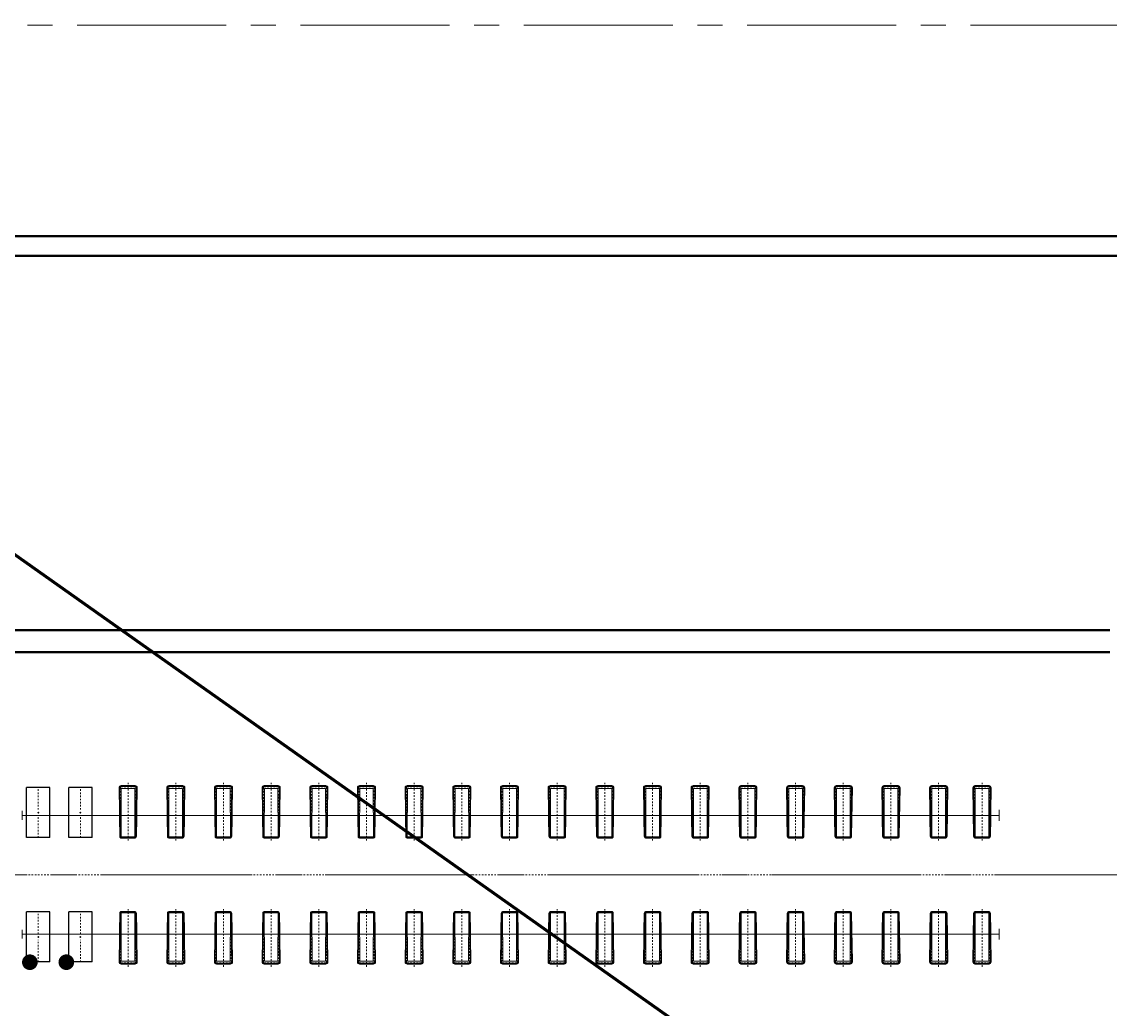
# Paper-space layout 'л2-л8' of a CAD drawing. Header units: millimetres. Extents: x 10032 to 18918, y -3051 to 627.
# Drawn here: x 17278.9 to 17348.5, y -1679.7 to -1616.5 of the extents above; entities that cross this region are included whole.
import ezdxf

# ---------------------------------------------------------------- set-up
doc = ezdxf.new("R2010")
doc.units = ezdxf.units.MM
doc.header["$LTSCALE"] = 0.5
for name, pattern in [('CENTER', [2, 1.25, -0.25, 0.25, -0.25]), ('CENTER2', [28.575, 19.05, -3.175, 3.175, -3.175]), ('HIDDEN', [0.375, 0.25, -0.125])]:
    doc.linetypes.add(name, pattern=pattern)
doc.layers.add('NADPISI', color=110, linetype='Continuous')
doc.layers.add('А_Конструкции', color=4, linetype='Continuous', lineweight=50)
doc.layers.add('АР_Оси', color=242, linetype='CENTER2', lineweight=18)
doc.layers.add('ГТ_Стрелочный_Перевод', color=6, linetype='Continuous', lineweight=15, transparency=0.5)

# ---------------------------------------------------------------- blocks, each defined once
blk = doc.blocks.new('A$C4FF04E42')
at = {"color": 1, "linetype": 'Continuous', "lineweight": 30}
for p, q in [((-51, 0), (248, 0)), ((-51, 0), (-51, -640)), ((248, 0), (248, -640)), ((-51, -640), (248, -640))]:
    blk.add_line(p, q, dxfattribs=at)
at = {"color": 5, "linetype": 'CENTER', "ltscale": 0.1}
for p, q in [((98, 0), (98, -282)), ((105, -325), (92, -315)), ((105, -315), (92, -325)), ((98, -358), (98, -640))]:
    blk.add_line(p, q, dxfattribs=at)
blk = doc.blocks.new('10093')
at = {"lineweight": 9}
for p, q in [((15231, 760), (15231, 817)), ((15231, 703), (15231, 760)), ((15231, 760), (27731, 760)), ((27731, 690), (27731, 830)), ((27733, 690), (27733, 830)), ((27731, -830), (27731, -690)), ((27733, -830), (27733, -690)), ((15231, -760), (15231, -703)), ((15231, -817), (15231, -760)), ((15231, -760), (27731, -760))]:
    blk.add_line(p, q, dxfattribs=at)
at = {"color": 5, "linetype": 'CENTER', "lineweight": 9, "ltscale": 0.25}
blk.add_line((-34887, 0), (27795, 0), dxfattribs=at)
at = {"lineweight": 9, "ltscale": 100}
for points in [[(16480, 493), (16471, 1116, -0.418481), (16497, 1143), (16677, 1143, -0.418481), (16703, 1116), (16694, 493)], [(16491, 494), (16482, 1117, -0.418481), (16497, 1132), (16677, 1132, -0.418481), (16692, 1117), (16683, 494)], [(17090, 493), (17081, 1116, -0.418481), (17107, 1143), (17287, 1143, -0.418481), (17313, 1116), (17304, 493)], [(17101, 494), (17092, 1117, -0.418481), (17107, 1132), (17287, 1132, -0.418481), (17302, 1117), (17293, 494)], [(17700, 493), (17691, 1116, -0.418481), (17717, 1143), (17897, 1143, -0.418481), (17923, 1116), (17914, 493)], [(17711, 494), (17702, 1117, -0.418481), (17717, 1132), (17897, 1132, -0.418481), (17912, 1117), (17903, 494)], [(18310, 493), (18301, 1116, -0.418481), (18327, 1143), (18507, 1143, -0.418481), (18533, 1116), (18524, 493)], [(18321, 494), (18312, 1117, -0.418481), (18327, 1132), (18507, 1132, -0.418481), (18522, 1117), (18513, 494)], [(18920, 493), (18911, 1116, -0.418481), (18937, 1143), (19117, 1143, -0.418481), (19143, 1116), (19134, 493)], [(18931, 494), (18922, 1117, -0.418481), (18937, 1132), (19117, 1132, -0.418481), (19132, 1117), (19123, 494)], [(19530, 493), (19521, 1116, -0.418481), (19547, 1143), (19727, 1143, -0.418481), (19753, 1116), (19744, 493)], [(19541, 494), (19532, 1117, -0.418481), (19547, 1132), (19727, 1132, -0.418481), (19742, 1117), (19733, 494)], [(20140, 493), (20131, 1116, -0.418481), (20157, 1143), (20337, 1143, -0.418481), (20363, 1116), (20354, 493)], [(20151, 494), (20142, 1117, -0.418481), (20157, 1132), (20337, 1132, -0.418481), (20352, 1117), (20343, 494)], [(20750, 493), (20741, 1116, -0.418481), (20767, 1143), (20947, 1143, -0.418481), (20973, 1116), (20964, 493)], [(20761, 494), (20752, 1117, -0.418481), (20767, 1132), (20947, 1132, -0.418481), (20962, 1117), (20953, 494)], [(21360, 493), (21351, 1116, -0.418481), (21377, 1143), (21557, 1143, -0.418481), (21583, 1116), (21574, 493)], [(21371, 494), (21362, 1117, -0.418481), (21377, 1132), (21557, 1132, -0.418481), (21572, 1117), (21563, 494)], [(21970, 493), (21961, 1116, -0.418481), (21987, 1143), (22167, 1143, -0.418481), (22193, 1116), (22184, 493)], [(21981, 494), (21972, 1117, -0.418481), (21987, 1132), (22167, 1132, -0.418481), (22182, 1117), (22173, 494)], [(22580, 493), (22571, 1116, -0.418481), (22597, 1143), (22777, 1143, -0.418481), (22803, 1116), (22794, 493)], [(22591, 494), (22582, 1117, -0.418481), (22597, 1132), (22777, 1132, -0.418481), (22792, 1117), (22783, 494)], [(23190, 493), (23181, 1116, -0.418481), (23207, 1143), (23387, 1143, -0.418481), (23413, 1116), (23404, 493)], [(23201, 494), (23192, 1117, -0.418481), (23207, 1132), (23387, 1132, -0.418481), (23402, 1117), (23393, 494)], [(23800, 493), (23791, 1116, -0.418481), (23817, 1143), (23997, 1143, -0.418481), (24023, 1116), (24014, 493)], [(23811, 494), (23802, 1117, -0.418481), (23817, 1132), (23997, 1132, -0.418481), (24012, 1117), (24003, 494)], [(24410, 493), (24401, 1116, -0.418481), (24427, 1143), (24607, 1143, -0.418481), (24633, 1116), (24624, 493)], [(24421, 494), (24412, 1117, -0.418481), (24427, 1132), (24607, 1132, -0.418481), (24622, 1117), (24613, 494)], [(25020, 493), (25011, 1116, -0.418481), (25037, 1143), (25217, 1143, -0.418481), (25243, 1116), (25234, 493)], [(25031, 494), (25022, 1117, -0.418481), (25037, 1132), (25217, 1132, -0.418481), (25232, 1117), (25223, 494)], [(25630, 493), (25621, 1116, -0.418481), (25647, 1143), (25827, 1143, -0.418481), (25853, 1116), (25844, 493)], [(25641, 494), (25632, 1117, -0.418481), (25647, 1132), (25827, 1132, -0.418481), (25842, 1117), (25833, 494)], [(26240, 493), (26231, 1116, -0.418481), (26257, 1143), (26437, 1143, -0.418481), (26463, 1116), (26454, 493)], [(26251, 494), (26242, 1117, -0.418481), (26257, 1132), (26437, 1132, -0.418481), (26452, 1117), (26443, 494)], [(26850, 493), (26841, 1116, -0.418481), (26867, 1143), (27047, 1143, -0.418481), (27073, 1116), (27064, 493)], [(26861, 494), (26852, 1117, -0.418481), (26867, 1132), (27047, 1132, -0.418481), (27062, 1117), (27053, 494)], [(27405, 493), (27396, 1116, -0.418481), (27422, 1143), (27602, 1143, -0.418481), (27628, 1116), (27619, 493)], [(27416, 494), (27407, 1117, -0.418481), (27422, 1132), (27602, 1132, -0.418481), (27617, 1117), (27608, 494)], [(16675, 491), (16674, 1100, 0.413505), (16669, 1105), (16505, 1105, 0.413505), (16500, 1100), (16499, 491)], [(17285, 491), (17284, 1100, 0.413505), (17279, 1105), (17115, 1105, 0.413505), (17110, 1100), (17109, 491)], [(17895, 491), (17894, 1100, 0.413505), (17889, 1105), (17725, 1105, 0.413505), (17720, 1100), (17719, 491)], [(18505, 491), (18504, 1100, 0.413505), (18499, 1105), (18335, 1105, 0.413505), (18330, 1100), (18329, 491)], [(19115, 491), (19114, 1100, 0.413505), (19109, 1105), (18945, 1105, 0.413505), (18940, 1100), (18939, 491)], [(19725, 491), (19724, 1100, 0.413505), (19719, 1105), (19555, 1105, 0.413505), (19550, 1100), (19549, 491)], [(20335, 491), (20334, 1100, 0.413505), (20329, 1105), (20165, 1105, 0.413505), (20160, 1100), (20159, 491)], [(20945, 491), (20944, 1100, 0.413505), (20939, 1105), (20775, 1105, 0.413505), (20770, 1100), (20769, 491)], [(21555, 491), (21554, 1100, 0.413505), (21549, 1105), (21385, 1105, 0.413505), (21380, 1100), (21379, 491)], [(22165, 491), (22164, 1100, 0.413505), (22159, 1105), (21995, 1105, 0.413505), (21990, 1100), (21989, 491)], [(22775, 491), (22774, 1100, 0.413505), (22769, 1105), (22605, 1105, 0.413505), (22600, 1100), (22599, 491)], [(23385, 491), (23384, 1100, 0.413505), (23379, 1105), (23215, 1105, 0.413505), (23210, 1100), (23209, 491)], [(23995, 491), (23994, 1100, 0.413505), (23989, 1105), (23825, 1105, 0.413505), (23820, 1100), (23819, 491)], [(24605, 491), (24604, 1100, 0.413505), (24599, 1105), (24435, 1105, 0.413505), (24430, 1100), (24429, 491)], [(25215, 491), (25214, 1100, 0.413505), (25209, 1105), (25045, 1105, 0.413505), (25040, 1100), (25039, 491)], [(25825, 491), (25824, 1100, 0.413505), (25819, 1105), (25655, 1105, 0.413505), (25650, 1100), (25649, 491)], [(26435, 491), (26434, 1100, 0.413505), (26429, 1105), (26265, 1105, 0.413505), (26260, 1100), (26259, 491)], [(27045, 491), (27044, 1100, 0.413505), (27039, 1105), (26875, 1105, 0.413505), (26870, 1100), (26869, 491)], [(27600, 491), (27599, 1100, 0.413505), (27594, 1105), (27430, 1105, 0.413505), (27425, 1100), (27424, 491)], [(16698, 722), (16694, 493, -0.409959), (16668, 468), (16506, 468, -0.409959), (16480, 493), (16476, 722)], [(16506, 479, -0.409959), (16491, 494), (16487, 722)], [(16499, 722), (16499, 490, 0.414922), (16504, 485), (16670, 485, 0.414922), (16675, 490), (16675, 722)], [(16687, 722), (16683, 494, -0.409959), (16668, 479), (16506, 479)], [(17308, 722), (17304, 493, -0.409959), (17278, 468), (17116, 468, -0.409959), (17090, 493), (17086, 722)], [(17116, 479, -0.409959), (17101, 494), (17097, 722)], [(17109, 722), (17109, 490, 0.414922), (17114, 485), (17280, 485, 0.414922), (17285, 490), (17285, 722)], [(17297, 722), (17293, 494, -0.409959), (17278, 479), (17116, 479)], [(17918, 722), (17914, 493, -0.409959), (17888, 468), (17726, 468, -0.409959), (17700, 493), (17696, 722)], [(17726, 479, -0.409959), (17711, 494), (17707, 722)], [(17719, 722), (17719, 490, 0.414922), (17724, 485), (17890, 485, 0.414922), (17895, 490), (17895, 722)], [(17907, 722), (17903, 494, -0.409959), (17888, 479), (17726, 479)], [(18528, 722), (18524, 493, -0.409959), (18498, 468), (18336, 468, -0.409959), (18310, 493), (18306, 722)], [(18336, 479, -0.409959), (18321, 494), (18317, 722)], [(18329, 722), (18329, 490, 0.414922), (18334, 485), (18500, 485, 0.414922), (18505, 490), (18505, 722)], [(18517, 722), (18513, 494, -0.409959), (18498, 479), (18336, 479)], [(19138, 722), (19134, 493, -0.409959), (19108, 468), (18946, 468, -0.409959), (18920, 493), (18916, 722)], [(18946, 479, -0.409959), (18931, 494), (18927, 722)], [(18939, 722), (18939, 490, 0.414922), (18944, 485), (19110, 485, 0.414922), (19115, 490), (19115, 722)], [(19127, 722), (19123, 494, -0.409959), (19108, 479), (18946, 479)], [(19748, 722), (19744, 493, -0.409959), (19718, 468), (19556, 468, -0.409959), (19530, 493), (19526, 722)], [(19556, 479, -0.409959), (19541, 494), (19537, 722)], [(19549, 722), (19549, 490, 0.414922), (19554, 485), (19720, 485, 0.414922), (19725, 490), (19725, 722)], [(19737, 722), (19733, 494, -0.409959), (19718, 479), (19556, 479)], [(20358, 722), (20354, 493, -0.409959), (20328, 468), (20166, 468, -0.409959), (20140, 493), (20136, 722)], [(20166, 479, -0.409959), (20151, 494), (20147, 722)], [(20159, 722), (20159, 490, 0.414922), (20164, 485), (20330, 485, 0.414922), (20335, 490), (20335, 722)], [(20347, 722), (20343, 494, -0.409959), (20328, 479), (20166, 479)], [(20968, 722), (20964, 493, -0.409959), (20938, 468), (20776, 468, -0.409959), (20750, 493), (20746, 722)], [(20776, 479, -0.409959), (20761, 494), (20757, 722)], [(20769, 722), (20769, 490, 0.414922), (20774, 485), (20940, 485, 0.414922), (20945, 490), (20945, 722)], [(20957, 722), (20953, 494, -0.409959), (20938, 479), (20776, 479)], [(21578, 722), (21574, 493, -0.409959), (21548, 468), (21386, 468, -0.409959), (21360, 493), (21356, 722)], [(21386, 479, -0.409959), (21371, 494), (21367, 722)], [(21379, 722), (21379, 490, 0.414922), (21384, 485), (21550, 485, 0.414922), (21555, 490), (21555, 722)], [(21567, 722), (21563, 494, -0.409959), (21548, 479), (21386, 479)], [(22188, 722), (22184, 493, -0.409959), (22158, 468), (21996, 468, -0.409959), (21970, 493), (21966, 722)], [(21996, 479, -0.409959), (21981, 494), (21977, 722)], [(21989, 722), (21989, 490, 0.414922), (21994, 485), (22160, 485, 0.414922), (22165, 490), (22165, 722)], [(22177, 722), (22173, 494, -0.409959), (22158, 479), (21996, 479)], [(22798, 722), (22794, 493, -0.409959), (22768, 468), (22606, 468, -0.409959), (22580, 493), (22576, 722)], [(22606, 479, -0.409959), (22591, 494), (22587, 722)], [(22599, 722), (22599, 490, 0.414922), (22604, 485), (22770, 485, 0.414922), (22775, 490), (22775, 722)], [(22787, 722), (22783, 494, -0.409959), (22768, 479), (22606, 479)], [(23408, 722), (23404, 493, -0.409959), (23378, 468), (23216, 468, -0.409959), (23190, 493), (23186, 722)], [(23216, 479, -0.409959), (23201, 494), (23197, 722)], [(23209, 722), (23209, 490, 0.414922), (23214, 485), (23380, 485, 0.414922), (23385, 490), (23385, 722)], [(23397, 722), (23393, 494, -0.409959), (23378, 479), (23216, 479)], [(24018, 722), (24014, 493, -0.409959), (23988, 468), (23826, 468, -0.409959), (23800, 493), (23796, 722)], [(23826, 479, -0.409959), (23811, 494), (23807, 722)], [(23819, 722), (23819, 490, 0.414922), (23824, 485), (23990, 485, 0.414922), (23995, 490), (23995, 722)], [(24007, 722), (24003, 494, -0.409959), (23988, 479), (23826, 479)], [(24628, 722), (24624, 493, -0.409959), (24598, 468), (24436, 468, -0.409959), (24410, 493), (24406, 722)], [(24436, 479, -0.409959), (24421, 494), (24417, 722)], [(24429, 722), (24429, 490, 0.414922), (24434, 485), (24600, 485, 0.414922), (24605, 490), (24605, 722)], [(24617, 722), (24613, 494, -0.409959), (24598, 479), (24436, 479)], [(25238, 722), (25234, 493, -0.409959), (25208, 468), (25046, 468, -0.409959), (25020, 493), (25016, 722)], [(25046, 479, -0.409959), (25031, 494), (25027, 722)], [(25039, 722), (25039, 490, 0.414922), (25044, 485), (25210, 485, 0.414922), (25215, 490), (25215, 722)], [(25227, 722), (25223, 494, -0.409959), (25208, 479), (25046, 479)], [(25848, 722), (25844, 493, -0.409959), (25818, 468), (25656, 468, -0.409959), (25630, 493), (25626, 722)], [(25656, 479, -0.409959), (25641, 494), (25637, 722)], [(25649, 722), (25649, 490, 0.414922), (25654, 485), (25820, 485, 0.414922), (25825, 490), (25825, 722)], [(25837, 722), (25833, 494, -0.409959), (25818, 479), (25656, 479)], [(26458, 722), (26454, 493, -0.409959), (26428, 468), (26266, 468, -0.409959), (26240, 493), (26236, 722)], [(26266, 479, -0.409959), (26251, 494), (26247, 722)], [(26259, 722), (26259, 490, 0.414922), (26264, 485), (26430, 485, 0.414922), (26435, 490), (26435, 722)], [(26447, 722), (26443, 494, -0.409959), (26428, 479), (26266, 479)], [(27068, 722), (27064, 493, -0.409959), (27038, 468), (26876, 468, -0.409959), (26850, 493), (26846, 722)], [(26876, 479, -0.409959), (26861, 494), (26857, 722)], [(26869, 722), (26869, 490, 0.414922), (26874, 485), (27040, 485, 0.414922), (27045, 490), (27045, 722)], [(27057, 722), (27053, 494, -0.409959), (27038, 479), (26876, 479)], [(27623, 722), (27619, 493, -0.409959), (27593, 468), (27431, 468, -0.409959), (27405, 493), (27401, 722)], [(27431, 479, -0.409959), (27416, 494), (27412, 722)], [(27424, 722), (27424, 490, 0.414922), (27429, 485), (27595, 485, 0.414922), (27600, 490), (27600, 722)], [(27612, 722), (27608, 494, -0.409959), (27593, 479), (27431, 479)], [(16480, -493), (16471, -1116, 0.418481), (16497, -1143), (16677, -1143, 0.418481), (16703, -1116), (16694, -493)], [(16698, -723), (16694, -493, 0.409959), (16668, -468), (16506, -468, 0.409959), (16480, -493), (16476, -723)], [(16491, -494), (16482, -1117, 0.418481), (16497, -1132), (16677, -1132, 0.418481), (16692, -1117), (16683, -494)], [(16506, -479, 0.409959), (16491, -494), (16487, -723)], [(16499, -723), (16499, -490, -0.414922), (16504, -485), (16670, -485, -0.414922), (16675, -490), (16675, -723)], [(16675, -491), (16674, -1100, -0.413505), (16669, -1105), (16505, -1105, -0.413505), (16500, -1100), (16499, -491)], [(16687, -723), (16683, -494, 0.409959), (16668, -479), (16506, -479)], [(17090, -493), (17081, -1116, 0.418481), (17107, -1143), (17287, -1143, 0.418481), (17313, -1116), (17304, -493)], [(17308, -723), (17304, -493, 0.409959), (17278, -468), (17116, -468, 0.409959), (17090, -493), (17086, -723)], [(17101, -494), (17092, -1117, 0.418481), (17107, -1132), (17287, -1132, 0.418481), (17302, -1117), (17293, -494)], [(17116, -479, 0.409959), (17101, -494), (17097, -723)], [(17109, -723), (17109, -490, -0.414922), (17114, -485), (17280, -485, -0.414922), (17285, -490), (17285, -723)], [(17285, -491), (17284, -1100, -0.413505), (17279, -1105), (17115, -1105, -0.413505), (17110, -1100), (17109, -491)], [(17297, -723), (17293, -494, 0.409959), (17278, -479), (17116, -479)], [(17700, -493), (17691, -1116, 0.418481), (17717, -1143), (17897, -1143, 0.418481), (17923, -1116), (17914, -493)], [(17918, -723), (17914, -493, 0.409959), (17888, -468), (17726, -468, 0.409959), (17700, -493), (17696, -723)], [(17711, -494), (17702, -1117, 0.418481), (17717, -1132), (17897, -1132, 0.418481), (17912, -1117), (17903, -494)], [(17726, -479, 0.409959), (17711, -494), (17707, -723)], [(17719, -723), (17719, -490, -0.414922), (17724, -485), (17890, -485, -0.414922), (17895, -490), (17895, -723)], [(17895, -491), (17894, -1100, -0.413505), (17889, -1105), (17725, -1105, -0.413505), (17720, -1100), (17719, -491)], [(17907, -723), (17903, -494, 0.409959), (17888, -479), (17726, -479)], [(18310, -493), (18301, -1116, 0.418481), (18327, -1143), (18507, -1143, 0.418481), (18533, -1116), (18524, -493)], [(18528, -723), (18524, -493, 0.409959), (18498, -468), (18336, -468, 0.409959), (18310, -493), (18306, -723)], [(18321, -494), (18312, -1117, 0.418481), (18327, -1132), (18507, -1132, 0.418481), (18522, -1117), (18513, -494)], [(18336, -479, 0.409959), (18321, -494), (18317, -723)], [(18329, -723), (18329, -490, -0.414922), (18334, -485), (18500, -485, -0.414922), (18505, -490), (18505, -723)], [(18505, -491), (18504, -1100, -0.413505), (18499, -1105), (18335, -1105, -0.413505), (18330, -1100), (18329, -491)], [(18517, -723), (18513, -494, 0.409959), (18498, -479), (18336, -479)], [(18920, -493), (18911, -1116, 0.418481), (18937, -1143), (19117, -1143, 0.418481), (19143, -1116), (19134, -493)], [(19138, -723), (19134, -493, 0.409959), (19108, -468), (18946, -468, 0.409959), (18920, -493), (18916, -723)], [(18931, -494), (18922, -1117, 0.418481), (18937, -1132), (19117, -1132, 0.418481), (19132, -1117), (19123, -494)], [(18946, -479, 0.409959), (18931, -494), (18927, -723)], [(18939, -723), (18939, -490, -0.414922), (18944, -485), (19110, -485, -0.414922), (19115, -490), (19115, -723)], [(19115, -491), (19114, -1100, -0.413505), (19109, -1105), (18945, -1105, -0.413505), (18940, -1100), (18939, -491)], [(19127, -723), (19123, -494, 0.409959), (19108, -479), (18946, -479)], [(19530, -493), (19521, -1116, 0.418481), (19547, -1143), (19727, -1143, 0.418481), (19753, -1116), (19744, -493)], [(19748, -723), (19744, -493, 0.409959), (19718, -468), (19556, -468, 0.409959), (19530, -493), (19526, -723)], [(19541, -494), (19532, -1117, 0.418481), (19547, -1132), (19727, -1132, 0.418481), (19742, -1117), (19733, -494)], [(19556, -479, 0.409959), (19541, -494), (19537, -723)], [(19549, -723), (19549, -490, -0.414922), (19554, -485), (19720, -485, -0.414922), (19725, -490), (19725, -723)], [(19725, -491), (19724, -1100, -0.413505), (19719, -1105), (19555, -1105, -0.413505), (19550, -1100), (19549, -491)], [(19737, -723), (19733, -494, 0.409959), (19718, -479), (19556, -479)], [(20140, -493), (20131, -1116, 0.418481), (20157, -1143), (20337, -1143, 0.418481), (20363, -1116), (20354, -493)], [(20358, -723), (20354, -493, 0.409959), (20328, -468), (20166, -468, 0.409959), (20140, -493), (20136, -723)], [(20151, -494), (20142, -1117, 0.418481), (20157, -1132), (20337, -1132, 0.418481), (20352, -1117), (20343, -494)], [(20166, -479, 0.409959), (20151, -494), (20147, -723)], [(20159, -723), (20159, -490, -0.414922), (20164, -485), (20330, -485, -0.414922), (20335, -490), (20335, -723)], [(20335, -491), (20334, -1100, -0.413505), (20329, -1105), (20165, -1105, -0.413505), (20160, -1100), (20159, -491)], [(20347, -723), (20343, -494, 0.409959), (20328, -479), (20166, -479)], [(20750, -493), (20741, -1116, 0.418481), (20767, -1143), (20947, -1143, 0.418481), (20973, -1116), (20964, -493)], [(20968, -723), (20964, -493, 0.409959), (20938, -468), (20776, -468, 0.409959), (20750, -493), (20746, -723)], [(20761, -494), (20752, -1117, 0.418481), (20767, -1132), (20947, -1132, 0.418481), (20962, -1117), (20953, -494)], [(20776, -479, 0.409959), (20761, -494), (20757, -723)], [(20769, -723), (20769, -490, -0.414922), (20774, -485), (20940, -485, -0.414922), (20945, -490), (20945, -723)], [(20945, -491), (20944, -1100, -0.413505), (20939, -1105), (20775, -1105, -0.413505), (20770, -1100), (20769, -491)], [(20957, -723), (20953, -494, 0.409959), (20938, -479), (20776, -479)], [(21360, -493), (21351, -1116, 0.418481), (21377, -1143), (21557, -1143, 0.418481), (21583, -1116), (21574, -493)], [(21578, -723), (21574, -493, 0.409959), (21548, -468), (21386, -468, 0.409959), (21360, -493), (21356, -723)], [(21371, -494), (21362, -1117, 0.418481), (21377, -1132), (21557, -1132, 0.418481), (21572, -1117), (21563, -494)], [(21386, -479, 0.409959), (21371, -494), (21367, -723)], [(21379, -723), (21379, -490, -0.414922), (21384, -485), (21550, -485, -0.414922), (21555, -490), (21555, -723)], [(21555, -491), (21554, -1100, -0.413505), (21549, -1105), (21385, -1105, -0.413505), (21380, -1100), (21379, -491)], [(21567, -723), (21563, -494, 0.409959), (21548, -479), (21386, -479)], [(21970, -493), (21961, -1116, 0.418481), (21987, -1143), (22167, -1143, 0.418481), (22193, -1116), (22184, -493)], [(22188, -723), (22184, -493, 0.409959), (22158, -468), (21996, -468, 0.409959), (21970, -493), (21966, -723)], [(21981, -494), (21972, -1117, 0.418481), (21987, -1132), (22167, -1132, 0.418481), (22182, -1117), (22173, -494)], [(21996, -479, 0.409959), (21981, -494), (21977, -723)], [(21989, -723), (21989, -490, -0.414922), (21994, -485), (22160, -485, -0.414922), (22165, -490), (22165, -723)], [(22165, -491), (22164, -1100, -0.413505), (22159, -1105), (21995, -1105, -0.413505), (21990, -1100), (21989, -491)], [(22177, -723), (22173, -494, 0.409959), (22158, -479), (21996, -479)], [(22580, -493), (22571, -1116, 0.418481), (22597, -1143), (22777, -1143, 0.418481), (22803, -1116), (22794, -493)], [(22798, -723), (22794, -493, 0.409959), (22768, -468), (22606, -468, 0.409959), (22580, -493), (22576, -723)], [(22591, -494), (22582, -1117, 0.418481), (22597, -1132), (22777, -1132, 0.418481), (22792, -1117), (22783, -494)], [(22606, -479, 0.409959), (22591, -494), (22587, -723)], [(22599, -723), (22599, -490, -0.414922), (22604, -485), (22770, -485, -0.414922), (22775, -490), (22775, -723)], [(22775, -491), (22774, -1100, -0.413505), (22769, -1105), (22605, -1105, -0.413505), (22600, -1100), (22599, -491)], [(22787, -723), (22783, -494, 0.409959), (22768, -479), (22606, -479)], [(23190, -493), (23181, -1116, 0.418481), (23207, -1143), (23387, -1143, 0.418481), (23413, -1116), (23404, -493)], [(23408, -723), (23404, -493, 0.409959), (23378, -468), (23216, -468, 0.409959), (23190, -493), (23186, -723)], [(23201, -494), (23192, -1117, 0.418481), (23207, -1132), (23387, -1132, 0.418481), (23402, -1117), (23393, -494)], [(23216, -479, 0.409959), (23201, -494), (23197, -723)], [(23209, -723), (23209, -490, -0.414922), (23214, -485), (23380, -485, -0.414922), (23385, -490), (23385, -723)], [(23385, -491), (23384, -1100, -0.413505), (23379, -1105), (23215, -1105, -0.413505), (23210, -1100), (23209, -491)], [(23397, -723), (23393, -494, 0.409959), (23378, -479), (23216, -479)], [(23800, -493), (23791, -1116, 0.418481), (23817, -1143), (23997, -1143, 0.418481), (24023, -1116), (24014, -493)], [(24018, -723), (24014, -493, 0.409959), (23988, -468), (23826, -468, 0.409959), (23800, -493), (23796, -723)], [(23811, -494), (23802, -1117, 0.418481), (23817, -1132), (23997, -1132, 0.418481), (24012, -1117), (24003, -494)], [(23826, -479, 0.409959), (23811, -494), (23807, -723)], [(23819, -723), (23819, -490, -0.414922), (23824, -485), (23990, -485, -0.414922), (23995, -490), (23995, -723)], [(23995, -491), (23994, -1100, -0.413505), (23989, -1105), (23825, -1105, -0.413505), (23820, -1100), (23819, -491)], [(24007, -723), (24003, -494, 0.409959), (23988, -479), (23826, -479)], [(24410, -493), (24401, -1116, 0.418481), (24427, -1143), (24607, -1143, 0.418481), (24633, -1116), (24624, -493)], [(24628, -723), (24624, -493, 0.409959), (24598, -468), (24436, -468, 0.409959), (24410, -493), (24406, -723)], [(24421, -494), (24412, -1117, 0.418481), (24427, -1132), (24607, -1132, 0.418481), (24622, -1117), (24613, -494)], [(24436, -479, 0.409959), (24421, -494), (24417, -723)], [(24429, -723), (24429, -490, -0.414922), (24434, -485), (24600, -485, -0.414922), (24605, -490), (24605, -723)], [(24605, -491), (24604, -1100, -0.413505), (24599, -1105), (24435, -1105, -0.413505), (24430, -1100), (24429, -491)], [(24617, -723), (24613, -494, 0.409959), (24598, -479), (24436, -479)], [(25020, -493), (25011, -1116, 0.418481), (25037, -1143), (25217, -1143, 0.418481), (25243, -1116), (25234, -493)], [(25238, -723), (25234, -493, 0.409959), (25208, -468), (25046, -468, 0.409959), (25020, -493), (25016, -723)], [(25031, -494), (25022, -1117, 0.418481), (25037, -1132), (25217, -1132, 0.418481), (25232, -1117), (25223, -494)], [(25046, -479, 0.409959), (25031, -494), (25027, -723)], [(25039, -723), (25039, -490, -0.414922), (25044, -485), (25210, -485, -0.414922), (25215, -490), (25215, -723)], [(25215, -491), (25214, -1100, -0.413505), (25209, -1105), (25045, -1105, -0.413505), (25040, -1100), (25039, -491)], [(25227, -723), (25223, -494, 0.409959), (25208, -479), (25046, -479)], [(25630, -493), (25621, -1116, 0.418481), (25647, -1143), (25827, -1143, 0.418481), (25853, -1116), (25844, -493)], [(25848, -723), (25844, -493, 0.409959), (25818, -468), (25656, -468, 0.409959), (25630, -493), (25626, -723)], [(25641, -494), (25632, -1117, 0.418481), (25647, -1132), (25827, -1132, 0.418481), (25842, -1117), (25833, -494)], [(25656, -479, 0.409959), (25641, -494), (25637, -723)], [(25649, -723), (25649, -490, -0.414922), (25654, -485), (25820, -485, -0.414922), (25825, -490), (25825, -723)], [(25825, -491), (25824, -1100, -0.413505), (25819, -1105), (25655, -1105, -0.413505), (25650, -1100), (25649, -491)], [(25837, -723), (25833, -494, 0.409959), (25818, -479), (25656, -479)], [(26240, -493), (26231, -1116, 0.418481), (26257, -1143), (26437, -1143, 0.418481), (26463, -1116), (26454, -493)], [(26458, -723), (26454, -493, 0.409959), (26428, -468), (26266, -468, 0.409959), (26240, -493), (26236, -723)], [(26251, -494), (26242, -1117, 0.418481), (26257, -1132), (26437, -1132, 0.418481), (26452, -1117), (26443, -494)], [(26266, -479, 0.409959), (26251, -494), (26247, -723)], [(26259, -723), (26259, -490, -0.414922), (26264, -485), (26430, -485, -0.414922), (26435, -490), (26435, -723)], [(26435, -491), (26434, -1100, -0.413505), (26429, -1105), (26265, -1105, -0.413505), (26260, -1100), (26259, -491)], [(26447, -723), (26443, -494, 0.409959), (26428, -479), (26266, -479)], [(26850, -493), (26841, -1116, 0.418481), (26867, -1143), (27047, -1143, 0.418481), (27073, -1116), (27064, -493)], [(27068, -723), (27064, -493, 0.409959), (27038, -468), (26876, -468, 0.409959), (26850, -493), (26846, -723)], [(26861, -494), (26852, -1117, 0.418481), (26867, -1132), (27047, -1132, 0.418481), (27062, -1117), (27053, -494)], [(26876, -479, 0.409959), (26861, -494), (26857, -723)], [(26869, -723), (26869, -490, -0.414922), (26874, -485), (27040, -485, -0.414922), (27045, -490), (27045, -723)], [(27045, -491), (27044, -1100, -0.413505), (27039, -1105), (26875, -1105, -0.413505), (26870, -1100), (26869, -491)], [(27057, -723), (27053, -494, 0.409959), (27038, -479), (26876, -479)], [(27405, -493), (27396, -1116, 0.418481), (27422, -1143), (27602, -1143, 0.418481), (27628, -1116), (27619, -493)], [(27623, -723), (27619, -493, 0.409959), (27593, -468), (27431, -468, 0.409959), (27405, -493), (27401, -723)], [(27416, -494), (27407, -1117, 0.418481), (27422, -1132), (27602, -1132, 0.418481), (27617, -1117), (27608, -494)], [(27431, -479, 0.409959), (27416, -494), (27412, -723)], [(27424, -723), (27424, -490, -0.414922), (27429, -485), (27595, -485, -0.414922), (27600, -490), (27600, -723)], [(27600, -491), (27599, -1100, -0.413505), (27594, -1105), (27430, -1105, -0.413505), (27425, -1100), (27424, -491)], [(27612, -723), (27608, -494, 0.409959), (27593, -479), (27431, -479)]]:
    blk.add_lwpolyline(points, format="xyb", dxfattribs=at)
at = {"linetype": 'HIDDEN', "lineweight": 9}
for points in [[(16485, 494), (16476, 1117, -0.418481), (16497, 1138), (16677, 1138, -0.418481), (16698, 1117), (16689, 494)], [(16498, 494), (16489, 1117, -0.418568), (16497, 1125), (16677, 1125, -0.418568), (16685, 1117), (16676, 494)], [(17095, 494), (17086, 1117, -0.418481), (17107, 1138), (17287, 1138, -0.418481), (17308, 1117), (17299, 494)], [(17108, 494), (17099, 1117, -0.418568), (17107, 1125), (17287, 1125, -0.418568), (17295, 1117), (17286, 494)], [(17705, 494), (17696, 1117, -0.418481), (17717, 1138), (17897, 1138, -0.418481), (17918, 1117), (17909, 494)], [(17718, 494), (17709, 1117, -0.418568), (17717, 1125), (17897, 1125, -0.418568), (17905, 1117), (17896, 494)], [(18315, 494), (18306, 1117, -0.418481), (18327, 1138), (18507, 1138, -0.418481), (18528, 1117), (18519, 494)], [(18328, 494), (18319, 1117, -0.418568), (18327, 1125), (18507, 1125, -0.418568), (18515, 1117), (18506, 494)], [(18925, 494), (18916, 1117, -0.418481), (18937, 1138), (19117, 1138, -0.418481), (19138, 1117), (19129, 494)], [(18938, 494), (18929, 1117, -0.418568), (18937, 1125), (19117, 1125, -0.418568), (19125, 1117), (19116, 494)], [(19535, 494), (19526, 1117, -0.418481), (19547, 1138), (19727, 1138, -0.418481), (19748, 1117), (19739, 494)], [(19548, 494), (19539, 1117, -0.418568), (19547, 1125), (19727, 1125, -0.418568), (19735, 1117), (19726, 494)], [(20145, 494), (20136, 1117, -0.418481), (20157, 1138), (20337, 1138, -0.418481), (20358, 1117), (20349, 494)], [(20158, 494), (20149, 1117, -0.418568), (20157, 1125), (20337, 1125, -0.418568), (20345, 1117), (20336, 494)], [(20755, 494), (20746, 1117, -0.418481), (20767, 1138), (20947, 1138, -0.418481), (20968, 1117), (20959, 494)], [(20768, 494), (20759, 1117, -0.418568), (20767, 1125), (20947, 1125, -0.418568), (20955, 1117), (20946, 494)], [(21365, 494), (21356, 1117, -0.418481), (21377, 1138), (21557, 1138, -0.418481), (21578, 1117), (21569, 494)], [(21378, 494), (21369, 1117, -0.418568), (21377, 1125), (21557, 1125, -0.418568), (21565, 1117), (21556, 494)], [(21975, 494), (21966, 1117, -0.418481), (21987, 1138), (22167, 1138, -0.418481), (22188, 1117), (22179, 494)], [(21988, 494), (21979, 1117, -0.418568), (21987, 1125), (22167, 1125, -0.418568), (22175, 1117), (22166, 494)], [(22585, 494), (22576, 1117, -0.418481), (22597, 1138), (22777, 1138, -0.418481), (22798, 1117), (22789, 494)], [(22598, 494), (22589, 1117, -0.418568), (22597, 1125), (22777, 1125, -0.418568), (22785, 1117), (22776, 494)], [(23195, 494), (23186, 1117, -0.418481), (23207, 1138), (23387, 1138, -0.418481), (23408, 1117), (23399, 494)], [(23208, 494), (23199, 1117, -0.418568), (23207, 1125), (23387, 1125, -0.418568), (23395, 1117), (23386, 494)], [(23805, 494), (23796, 1117, -0.418481), (23817, 1138), (23997, 1138, -0.418481), (24018, 1117), (24009, 494)], [(23818, 494), (23809, 1117, -0.418568), (23817, 1125), (23997, 1125, -0.418568), (24005, 1117), (23996, 494)], [(24415, 494), (24406, 1117, -0.418481), (24427, 1138), (24607, 1138, -0.418481), (24628, 1117), (24619, 494)], [(24428, 494), (24419, 1117, -0.418568), (24427, 1125), (24607, 1125, -0.418568), (24615, 1117), (24606, 494)], [(25025, 494), (25016, 1117, -0.418481), (25037, 1138), (25217, 1138, -0.418481), (25238, 1117), (25229, 494)], [(25038, 494), (25029, 1117, -0.418568), (25037, 1125), (25217, 1125, -0.418568), (25225, 1117), (25216, 494)], [(25635, 494), (25626, 1117, -0.418481), (25647, 1138), (25827, 1138, -0.418481), (25848, 1117), (25839, 494)], [(25648, 494), (25639, 1117, -0.418568), (25647, 1125), (25827, 1125, -0.418568), (25835, 1117), (25826, 494)], [(26245, 494), (26236, 1117, -0.418481), (26257, 1138), (26437, 1138, -0.418481), (26458, 1117), (26449, 494)], [(26258, 494), (26249, 1117, -0.418568), (26257, 1125), (26437, 1125, -0.418568), (26445, 1117), (26436, 494)], [(26855, 494), (26846, 1117, -0.418481), (26867, 1138), (27047, 1138, -0.418481), (27068, 1117), (27059, 494)], [(26868, 494), (26859, 1117, -0.418568), (26867, 1125), (27047, 1125, -0.418568), (27055, 1117), (27046, 494)], [(27410, 494), (27401, 1117, -0.418481), (27422, 1138), (27602, 1138, -0.418481), (27623, 1117), (27614, 494)], [(27423, 494), (27414, 1117, -0.418568), (27422, 1125), (27602, 1125, -0.418568), (27610, 1117), (27601, 494)], [(16693, 722), (16689, 494, -0.409959), (16668, 473), (16506, 473, -0.409959), (16485, 494), (16481, 722)], [(16506, 485, -0.409873), (16498, 494), (16494, 722)], [(16680, 722), (16676, 494, -0.409873), (16668, 485), (16506, 485)], [(17303, 722), (17299, 494, -0.409959), (17278, 473), (17116, 473, -0.409959), (17095, 494), (17091, 722)], [(17116, 485, -0.409873), (17108, 494), (17104, 722)], [(17290, 722), (17286, 494, -0.409873), (17278, 485), (17116, 485)], [(17913, 722), (17909, 494, -0.409959), (17888, 473), (17726, 473, -0.409959), (17705, 494), (17701, 722)], [(17726, 485, -0.409873), (17718, 494), (17714, 722)], [(17900, 722), (17896, 494, -0.409873), (17888, 485), (17726, 485)], [(18523, 722), (18519, 494, -0.409959), (18498, 473), (18336, 473, -0.409959), (18315, 494), (18311, 722)], [(18336, 485, -0.409873), (18328, 494), (18324, 722)], [(18510, 722), (18506, 494, -0.409873), (18498, 485), (18336, 485)], [(19133, 722), (19129, 494, -0.409959), (19108, 473), (18946, 473, -0.409959), (18925, 494), (18921, 722)], [(18946, 485, -0.409873), (18938, 494), (18934, 722)], [(19120, 722), (19116, 494, -0.409873), (19108, 485), (18946, 485)], [(19743, 722), (19739, 494, -0.409959), (19718, 473), (19556, 473, -0.409959), (19535, 494), (19531, 722)], [(19556, 485, -0.409873), (19548, 494), (19544, 722)], [(19730, 722), (19726, 494, -0.409873), (19718, 485), (19556, 485)], [(20353, 722), (20349, 494, -0.409959), (20328, 473), (20166, 473, -0.409959), (20145, 494), (20141, 722)], [(20166, 485, -0.409873), (20158, 494), (20154, 722)], [(20340, 722), (20336, 494, -0.409873), (20328, 485), (20166, 485)], [(20963, 722), (20959, 494, -0.409959), (20938, 473), (20776, 473, -0.409959), (20755, 494), (20751, 722)], [(20776, 485, -0.409873), (20768, 494), (20764, 722)], [(20950, 722), (20946, 494, -0.409873), (20938, 485), (20776, 485)], [(21573, 722), (21569, 494, -0.409959), (21548, 473), (21386, 473, -0.409959), (21365, 494), (21361, 722)], [(21386, 485, -0.409873), (21378, 494), (21374, 722)], [(21560, 722), (21556, 494, -0.409873), (21548, 485), (21386, 485)], [(22183, 722), (22179, 494, -0.409959), (22158, 473), (21996, 473, -0.409959), (21975, 494), (21971, 722)], [(21996, 485, -0.409873), (21988, 494), (21984, 722)], [(22170, 722), (22166, 494, -0.409873), (22158, 485), (21996, 485)], [(22793, 722), (22789, 494, -0.409959), (22768, 473), (22606, 473, -0.409959), (22585, 494), (22581, 722)], [(22606, 485, -0.409873), (22598, 494), (22594, 722)], [(22780, 722), (22776, 494, -0.409873), (22768, 485), (22606, 485)], [(23403, 722), (23399, 494, -0.409959), (23378, 473), (23216, 473, -0.409959), (23195, 494), (23191, 722)], [(23216, 485, -0.409873), (23208, 494), (23204, 722)], [(23390, 722), (23386, 494, -0.409873), (23378, 485), (23216, 485)], [(24013, 722), (24009, 494, -0.409959), (23988, 473), (23826, 473, -0.409959), (23805, 494), (23801, 722)], [(23826, 485, -0.409873), (23818, 494), (23814, 722)], [(24000, 722), (23996, 494, -0.409873), (23988, 485), (23826, 485)], [(24623, 722), (24619, 494, -0.409959), (24598, 473), (24436, 473, -0.409959), (24415, 494), (24411, 722)], [(24436, 485, -0.409873), (24428, 494), (24424, 722)], [(24610, 722), (24606, 494, -0.409873), (24598, 485), (24436, 485)], [(25233, 722), (25229, 494, -0.409959), (25208, 473), (25046, 473, -0.409959), (25025, 494), (25021, 722)], [(25046, 485, -0.409873), (25038, 494), (25034, 722)], [(25220, 722), (25216, 494, -0.409873), (25208, 485), (25046, 485)], [(25843, 722), (25839, 494, -0.409959), (25818, 473), (25656, 473, -0.409959), (25635, 494), (25631, 722)], [(25656, 485, -0.409873), (25648, 494), (25644, 722)], [(25830, 722), (25826, 494, -0.409873), (25818, 485), (25656, 485)], [(26453, 722), (26449, 494, -0.409959), (26428, 473), (26266, 473, -0.409959), (26245, 494), (26241, 722)], [(26266, 485, -0.409873), (26258, 494), (26254, 722)], [(26440, 722), (26436, 494, -0.409873), (26428, 485), (26266, 485)], [(27063, 722), (27059, 494, -0.409959), (27038, 473), (26876, 473, -0.409959), (26855, 494), (26851, 722)], [(26876, 485, -0.409873), (26868, 494), (26864, 722)], [(27050, 722), (27046, 494, -0.409873), (27038, 485), (26876, 485)], [(27618, 722), (27614, 494, -0.409959), (27593, 473), (27431, 473, -0.409959), (27410, 494), (27406, 722)], [(27431, 485, -0.409873), (27423, 494), (27419, 722)], [(27605, 722), (27601, 494, -0.409873), (27593, 485), (27431, 485)], [(16485, -494), (16476, -1117, 0.418481), (16497, -1138), (16677, -1138, 0.418481), (16698, -1117), (16689, -494)], [(16693, -723), (16689, -494, 0.409959), (16668, -473), (16506, -473, 0.409959), (16485, -494), (16481, -723)], [(16498, -494), (16489, -1117, 0.418568), (16497, -1125), (16677, -1125, 0.418568), (16685, -1117), (16676, -494)], [(16506, -485, 0.409873), (16498, -494), (16494, -723)], [(16680, -723), (16676, -494, 0.409873), (16668, -485), (16506, -485)], [(17095, -494), (17086, -1117, 0.418481), (17107, -1138), (17287, -1138, 0.418481), (17308, -1117), (17299, -494)], [(17303, -723), (17299, -494, 0.409959), (17278, -473), (17116, -473, 0.409959), (17095, -494), (17091, -723)], [(17108, -494), (17099, -1117, 0.418568), (17107, -1125), (17287, -1125, 0.418568), (17295, -1117), (17286, -494)], [(17116, -485, 0.409873), (17108, -494), (17104, -723)], [(17290, -723), (17286, -494, 0.409873), (17278, -485), (17116, -485)], [(17705, -494), (17696, -1117, 0.418481), (17717, -1138), (17897, -1138, 0.418481), (17918, -1117), (17909, -494)], [(17913, -723), (17909, -494, 0.409959), (17888, -473), (17726, -473, 0.409959), (17705, -494), (17701, -723)], [(17718, -494), (17709, -1117, 0.418568), (17717, -1125), (17897, -1125, 0.418568), (17905, -1117), (17896, -494)], [(17726, -485, 0.409873), (17718, -494), (17714, -723)], [(17900, -723), (17896, -494, 0.409873), (17888, -485), (17726, -485)], [(18315, -494), (18306, -1117, 0.418481), (18327, -1138), (18507, -1138, 0.418481), (18528, -1117), (18519, -494)], [(18523, -723), (18519, -494, 0.409959), (18498, -473), (18336, -473, 0.409959), (18315, -494), (18311, -723)], [(18328, -494), (18319, -1117, 0.418568), (18327, -1125), (18507, -1125, 0.418568), (18515, -1117), (18506, -494)], [(18336, -485, 0.409873), (18328, -494), (18324, -723)], [(18510, -723), (18506, -494, 0.409873), (18498, -485), (18336, -485)], [(18925, -494), (18916, -1117, 0.418481), (18937, -1138), (19117, -1138, 0.418481), (19138, -1117), (19129, -494)], [(19133, -723), (19129, -494, 0.409959), (19108, -473), (18946, -473, 0.409959), (18925, -494), (18921, -723)], [(18938, -494), (18929, -1117, 0.418568), (18937, -1125), (19117, -1125, 0.418568), (19125, -1117), (19116, -494)], [(18946, -485, 0.409873), (18938, -494), (18934, -723)], [(19120, -723), (19116, -494, 0.409873), (19108, -485), (18946, -485)], [(19535, -494), (19526, -1117, 0.418481), (19547, -1138), (19727, -1138, 0.418481), (19748, -1117), (19739, -494)], [(19743, -723), (19739, -494, 0.409959), (19718, -473), (19556, -473, 0.409959), (19535, -494), (19531, -723)], [(19548, -494), (19539, -1117, 0.418568), (19547, -1125), (19727, -1125, 0.418568), (19735, -1117), (19726, -494)], [(19556, -485, 0.409873), (19548, -494), (19544, -723)], [(19730, -723), (19726, -494, 0.409873), (19718, -485), (19556, -485)], [(20145, -494), (20136, -1117, 0.418481), (20157, -1138), (20337, -1138, 0.418481), (20358, -1117), (20349, -494)], [(20353, -723), (20349, -494, 0.409959), (20328, -473), (20166, -473, 0.409959), (20145, -494), (20141, -723)], [(20158, -494), (20149, -1117, 0.418568), (20157, -1125), (20337, -1125, 0.418568), (20345, -1117), (20336, -494)], [(20166, -485, 0.409873), (20158, -494), (20154, -723)], [(20340, -723), (20336, -494, 0.409873), (20328, -485), (20166, -485)], [(20755, -494), (20746, -1117, 0.418481), (20767, -1138), (20947, -1138, 0.418481), (20968, -1117), (20959, -494)], [(20963, -723), (20959, -494, 0.409959), (20938, -473), (20776, -473, 0.409959), (20755, -494), (20751, -723)], [(20768, -494), (20759, -1117, 0.418568), (20767, -1125), (20947, -1125, 0.418568), (20955, -1117), (20946, -494)], [(20776, -485, 0.409873), (20768, -494), (20764, -723)], [(20950, -723), (20946, -494, 0.409873), (20938, -485), (20776, -485)], [(21365, -494), (21356, -1117, 0.418481), (21377, -1138), (21557, -1138, 0.418481), (21578, -1117), (21569, -494)], [(21573, -723), (21569, -494, 0.409959), (21548, -473), (21386, -473, 0.409959), (21365, -494), (21361, -723)], [(21378, -494), (21369, -1117, 0.418568), (21377, -1125), (21557, -1125, 0.418568), (21565, -1117), (21556, -494)], [(21386, -485, 0.409873), (21378, -494), (21374, -723)], [(21560, -723), (21556, -494, 0.409873), (21548, -485), (21386, -485)], [(21975, -494), (21966, -1117, 0.418481), (21987, -1138), (22167, -1138, 0.418481), (22188, -1117), (22179, -494)], [(22183, -723), (22179, -494, 0.409959), (22158, -473), (21996, -473, 0.409959), (21975, -494), (21971, -723)], [(21988, -494), (21979, -1117, 0.418568), (21987, -1125), (22167, -1125, 0.418568), (22175, -1117), (22166, -494)], [(21996, -485, 0.409873), (21988, -494), (21984, -723)], [(22170, -723), (22166, -494, 0.409873), (22158, -485), (21996, -485)], [(22585, -494), (22576, -1117, 0.418481), (22597, -1138), (22777, -1138, 0.418481), (22798, -1117), (22789, -494)], [(22793, -723), (22789, -494, 0.409959), (22768, -473), (22606, -473, 0.409959), (22585, -494), (22581, -723)], [(22598, -494), (22589, -1117, 0.418568), (22597, -1125), (22777, -1125, 0.418568), (22785, -1117), (22776, -494)], [(22606, -485, 0.409873), (22598, -494), (22594, -723)], [(22780, -723), (22776, -494, 0.409873), (22768, -485), (22606, -485)], [(23195, -494), (23186, -1117, 0.418481), (23207, -1138), (23387, -1138, 0.418481), (23408, -1117), (23399, -494)], [(23403, -723), (23399, -494, 0.409959), (23378, -473), (23216, -473, 0.409959), (23195, -494), (23191, -723)], [(23208, -494), (23199, -1117, 0.418568), (23207, -1125), (23387, -1125, 0.418568), (23395, -1117), (23386, -494)], [(23216, -485, 0.409873), (23208, -494), (23204, -723)], [(23390, -723), (23386, -494, 0.409873), (23378, -485), (23216, -485)], [(23805, -494), (23796, -1117, 0.418481), (23817, -1138), (23997, -1138, 0.418481), (24018, -1117), (24009, -494)], [(24013, -723), (24009, -494, 0.409959), (23988, -473), (23826, -473, 0.409959), (23805, -494), (23801, -723)], [(23818, -494), (23809, -1117, 0.418568), (23817, -1125), (23997, -1125, 0.418568), (24005, -1117), (23996, -494)], [(23826, -485, 0.409873), (23818, -494), (23814, -723)], [(24000, -723), (23996, -494, 0.409873), (23988, -485), (23826, -485)], [(24415, -494), (24406, -1117, 0.418481), (24427, -1138), (24607, -1138, 0.418481), (24628, -1117), (24619, -494)], [(24623, -723), (24619, -494, 0.409959), (24598, -473), (24436, -473, 0.409959), (24415, -494), (24411, -723)], [(24428, -494), (24419, -1117, 0.418568), (24427, -1125), (24607, -1125, 0.418568), (24615, -1117), (24606, -494)], [(24436, -485, 0.409873), (24428, -494), (24424, -723)], [(24610, -723), (24606, -494, 0.409873), (24598, -485), (24436, -485)], [(25025, -494), (25016, -1117, 0.418481), (25037, -1138), (25217, -1138, 0.418481), (25238, -1117), (25229, -494)], [(25233, -723), (25229, -494, 0.409959), (25208, -473), (25046, -473, 0.409959), (25025, -494), (25021, -723)], [(25038, -494), (25029, -1117, 0.418568), (25037, -1125), (25217, -1125, 0.418568), (25225, -1117), (25216, -494)], [(25046, -485, 0.409873), (25038, -494), (25034, -723)], [(25220, -723), (25216, -494, 0.409873), (25208, -485), (25046, -485)], [(25635, -494), (25626, -1117, 0.418481), (25647, -1138), (25827, -1138, 0.418481), (25848, -1117), (25839, -494)], [(25843, -723), (25839, -494, 0.409959), (25818, -473), (25656, -473, 0.409959), (25635, -494), (25631, -723)], [(25648, -494), (25639, -1117, 0.418568), (25647, -1125), (25827, -1125, 0.418568), (25835, -1117), (25826, -494)], [(25656, -485, 0.409873), (25648, -494), (25644, -723)], [(25830, -723), (25826, -494, 0.409873), (25818, -485), (25656, -485)], [(26245, -494), (26236, -1117, 0.418481), (26257, -1138), (26437, -1138, 0.418481), (26458, -1117), (26449, -494)], [(26453, -723), (26449, -494, 0.409959), (26428, -473), (26266, -473, 0.409959), (26245, -494), (26241, -723)], [(26258, -494), (26249, -1117, 0.418568), (26257, -1125), (26437, -1125, 0.418568), (26445, -1117), (26436, -494)], [(26266, -485, 0.409873), (26258, -494), (26254, -723)], [(26440, -723), (26436, -494, 0.409873), (26428, -485), (26266, -485)], [(26855, -494), (26846, -1117, 0.418481), (26867, -1138), (27047, -1138, 0.418481), (27068, -1117), (27059, -494)], [(27063, -723), (27059, -494, 0.409959), (27038, -473), (26876, -473, 0.409959), (26855, -494), (26851, -723)], [(26868, -494), (26859, -1117, 0.418568), (26867, -1125), (27047, -1125, 0.418568), (27055, -1117), (27046, -494)], [(26876, -485, 0.409873), (26868, -494), (26864, -723)], [(27050, -723), (27046, -494, 0.409873), (27038, -485), (26876, -485)], [(27410, -494), (27401, -1117, 0.418481), (27422, -1138), (27602, -1138, 0.418481), (27623, -1117), (27614, -494)], [(27618, -723), (27614, -494, 0.409959), (27593, -473), (27431, -473, 0.409959), (27410, -494), (27406, -723)], [(27423, -494), (27414, -1117, 0.418568), (27422, -1125), (27602, -1125, 0.418568), (27610, -1117), (27601, -494)], [(27431, -485, 0.409873), (27423, -494), (27419, -723)], [(27605, -723), (27601, -494, 0.409873), (27593, -485), (27431, -485)]]:
    blk.add_lwpolyline(points, format="xyb", dxfattribs=at)
at = {"lineweight": 9, "ltscale": 100}
for points in [[(16497, 1132), (16482, 1132), (16482, 1117)], [(16692, 1117), (16693, 1132), (16677, 1132)], [(17107, 1132), (17092, 1132), (17092, 1117)], [(17302, 1117), (17303, 1132), (17287, 1132)], [(17717, 1132), (17702, 1132), (17702, 1117)], [(17912, 1117), (17913, 1132), (17897, 1132)], [(18327, 1132), (18312, 1132), (18312, 1117)], [(18522, 1117), (18523, 1132), (18507, 1132)], [(18937, 1132), (18922, 1132), (18922, 1117)], [(19132, 1117), (19133, 1132), (19117, 1132)], [(19547, 1132), (19532, 1132), (19532, 1117)], [(19742, 1117), (19743, 1132), (19727, 1132)], [(20157, 1132), (20142, 1132), (20142, 1117)], [(20352, 1117), (20353, 1132), (20337, 1132)], [(20767, 1132), (20752, 1132), (20752, 1117)], [(20962, 1117), (20963, 1132), (20947, 1132)], [(21377, 1132), (21362, 1132), (21362, 1117)], [(21572, 1117), (21573, 1132), (21557, 1132)], [(21987, 1132), (21972, 1132), (21972, 1117)], [(22182, 1117), (22183, 1132), (22167, 1132)], [(22597, 1132), (22582, 1132), (22582, 1117)], [(22792, 1117), (22793, 1132), (22777, 1132)], [(23207, 1132), (23192, 1132), (23192, 1117)], [(23402, 1117), (23403, 1132), (23387, 1132)], [(23817, 1132), (23802, 1132), (23802, 1117)], [(24012, 1117), (24013, 1132), (23997, 1132)], [(24427, 1132), (24412, 1132), (24412, 1117)], [(24622, 1117), (24623, 1132), (24607, 1132)], [(25037, 1132), (25022, 1132), (25022, 1117)], [(25232, 1117), (25233, 1132), (25217, 1132)], [(25647, 1132), (25632, 1132), (25632, 1117)], [(25842, 1117), (25843, 1132), (25827, 1132)], [(26257, 1132), (26242, 1132), (26242, 1117)], [(26452, 1117), (26453, 1132), (26437, 1132)], [(26867, 1132), (26852, 1132), (26852, 1117)], [(27062, 1117), (27063, 1132), (27047, 1132)], [(27422, 1132), (27407, 1132), (27407, 1117)], [(27617, 1117), (27618, 1132), (27602, 1132)], [(16491, 494), (16491, 479), (16506, 479)], [(16668, 479), (16683, 479), (16683, 494)], [(17101, 494), (17101, 479), (17116, 479)], [(17278, 479), (17293, 479), (17293, 494)], [(17711, 494), (17711, 479), (17726, 479)], [(17888, 479), (17903, 479), (17903, 494)], [(18321, 494), (18321, 479), (18336, 479)], [(18498, 479), (18513, 479), (18513, 494)], [(18931, 494), (18931, 479), (18946, 479)], [(19108, 479), (19123, 479), (19123, 494)], [(19541, 494), (19541, 479), (19556, 479)], [(19718, 479), (19733, 479), (19733, 494)], [(20151, 494), (20151, 479), (20166, 479)], [(20328, 479), (20343, 479), (20343, 494)], [(20761, 494), (20761, 479), (20776, 479)], [(20938, 479), (20953, 479), (20953, 494)], [(21371, 494), (21371, 479), (21386, 479)], [(21548, 479), (21563, 479), (21563, 494)], [(21981, 494), (21981, 479), (21996, 479)], [(22158, 479), (22173, 479), (22173, 494)], [(22591, 494), (22591, 479), (22606, 479)], [(22768, 479), (22783, 479), (22783, 494)], [(23201, 494), (23201, 479), (23216, 479)], [(23378, 479), (23393, 479), (23393, 494)], [(23811, 494), (23811, 479), (23826, 479)], [(23988, 479), (24003, 479), (24003, 494)], [(24421, 494), (24421, 479), (24436, 479)], [(24598, 479), (24613, 479), (24613, 494)], [(25031, 494), (25031, 479), (25046, 479)], [(25208, 479), (25223, 479), (25223, 494)], [(25641, 494), (25641, 479), (25656, 479)], [(25818, 479), (25833, 479), (25833, 494)], [(26251, 494), (26251, 479), (26266, 479)], [(26428, 479), (26443, 479), (26443, 494)], [(26861, 494), (26861, 479), (26876, 479)], [(27038, 479), (27053, 479), (27053, 494)], [(27416, 494), (27416, 479), (27431, 479)], [(27593, 479), (27608, 479), (27608, 494)], [(16491, -494), (16491, -479), (16506, -479)], [(16668, -479), (16683, -479), (16683, -494)], [(17101, -494), (17101, -479), (17116, -479)], [(17278, -479), (17293, -479), (17293, -494)], [(17711, -494), (17711, -479), (17726, -479)], [(17888, -479), (17903, -479), (17903, -494)], [(18321, -494), (18321, -479), (18336, -479)], [(18498, -479), (18513, -479), (18513, -494)], [(18931, -494), (18931, -479), (18946, -479)], [(19108, -479), (19123, -479), (19123, -494)], [(19541, -494), (19541, -479), (19556, -479)], [(19718, -479), (19733, -479), (19733, -494)], [(20151, -494), (20151, -479), (20166, -479)], [(20328, -479), (20343, -479), (20343, -494)], [(20761, -494), (20761, -479), (20776, -479)], [(20938, -479), (20953, -479), (20953, -494)], [(21371, -494), (21371, -479), (21386, -479)], [(21548, -479), (21563, -479), (21563, -494)], [(21981, -494), (21981, -479), (21996, -479)], [(22158, -479), (22173, -479), (22173, -494)], [(22591, -494), (22591, -479), (22606, -479)], [(22768, -479), (22783, -479), (22783, -494)], [(23201, -494), (23201, -479), (23216, -479)], [(23378, -479), (23393, -479), (23393, -494)], [(23811, -494), (23811, -479), (23826, -479)], [(23988, -479), (24003, -479), (24003, -494)], [(24421, -494), (24421, -479), (24436, -479)], [(24598, -479), (24613, -479), (24613, -494)], [(25031, -494), (25031, -479), (25046, -479)], [(25208, -479), (25223, -479), (25223, -494)], [(25641, -494), (25641, -479), (25656, -479)], [(25818, -479), (25833, -479), (25833, -494)], [(26251, -494), (26251, -479), (26266, -479)], [(26428, -479), (26443, -479), (26443, -494)], [(26861, -494), (26861, -479), (26876, -479)], [(27038, -479), (27053, -479), (27053, -494)], [(27416, -494), (27416, -479), (27431, -479)], [(27593, -479), (27608, -479), (27608, -494)], [(16497, -1132), (16482, -1132), (16482, -1117)], [(16692, -1117), (16693, -1132), (16677, -1132)], [(17107, -1132), (17092, -1132), (17092, -1117)], [(17302, -1117), (17303, -1132), (17287, -1132)], [(17717, -1132), (17702, -1132), (17702, -1117)], [(17912, -1117), (17913, -1132), (17897, -1132)], [(18327, -1132), (18312, -1132), (18312, -1117)], [(18522, -1117), (18523, -1132), (18507, -1132)], [(18937, -1132), (18922, -1132), (18922, -1117)], [(19132, -1117), (19133, -1132), (19117, -1132)], [(19547, -1132), (19532, -1132), (19532, -1117)], [(19742, -1117), (19743, -1132), (19727, -1132)], [(20157, -1132), (20142, -1132), (20142, -1117)], [(20352, -1117), (20353, -1132), (20337, -1132)], [(20767, -1132), (20752, -1132), (20752, -1117)], [(20962, -1117), (20963, -1132), (20947, -1132)], [(21377, -1132), (21362, -1132), (21362, -1117)], [(21572, -1117), (21573, -1132), (21557, -1132)], [(21987, -1132), (21972, -1132), (21972, -1117)], [(22182, -1117), (22183, -1132), (22167, -1132)], [(22597, -1132), (22582, -1132), (22582, -1117)], [(22792, -1117), (22793, -1132), (22777, -1132)], [(23207, -1132), (23192, -1132), (23192, -1117)], [(23402, -1117), (23403, -1132), (23387, -1132)], [(23817, -1132), (23802, -1132), (23802, -1117)], [(24012, -1117), (24013, -1132), (23997, -1132)], [(24427, -1132), (24412, -1132), (24412, -1117)], [(24622, -1117), (24623, -1132), (24607, -1132)], [(25037, -1132), (25022, -1132), (25022, -1117)], [(25232, -1117), (25233, -1132), (25217, -1132)], [(25647, -1132), (25632, -1132), (25632, -1117)], [(25842, -1117), (25843, -1132), (25827, -1132)], [(26257, -1132), (26242, -1132), (26242, -1117)], [(26452, -1117), (26453, -1132), (26437, -1132)], [(26867, -1132), (26852, -1132), (26852, -1117)], [(27062, -1117), (27063, -1132), (27047, -1132)], [(27422, -1132), (27407, -1132), (27407, -1117)], [(27617, -1117), (27618, -1132), (27602, -1132)]]:
    blk.add_lwpolyline(points, dxfattribs=at)
at = {"color": 7, "linetype": 'CENTER', "lineweight": 9, "ltscale": 10}
for points in [[(16587, 1178), (16587, 439)], [(17197, 1178), (17197, 439)], [(17807, 1178), (17807, 439)], [(18417, 1178), (18417, 439)], [(19027, 1178), (19027, 439)], [(19637, 1178), (19637, 439)], [(20247, 1178), (20247, 439)], [(20857, 1178), (20857, 439)], [(21467, 1178), (21467, 439)], [(22077, 1178), (22077, 439)], [(22687, 1178), (22687, 439)], [(23297, 1178), (23297, 439)], [(23907, 1178), (23907, 439)], [(24517, 1178), (24517, 439)], [(25127, 1178), (25127, 439)], [(25737, 1178), (25737, 439)], [(26347, 1178), (26347, 439)], [(26957, 1178), (26957, 439)], [(27512, 1178), (27512, 439)], [(16587, -1178), (16587, -439)], [(17197, -1178), (17197, -439)], [(17807, -1178), (17807, -439)], [(18417, -1178), (18417, -439)], [(19027, -1178), (19027, -439)], [(19637, -1178), (19637, -439)], [(20247, -1178), (20247, -439)], [(20857, -1178), (20857, -439)], [(21467, -1178), (21467, -439)], [(22077, -1178), (22077, -439)], [(22687, -1178), (22687, -439)], [(23297, -1178), (23297, -439)], [(23907, -1178), (23907, -439)], [(24517, -1178), (24517, -439)], [(25127, -1178), (25127, -439)], [(25737, -1178), (25737, -439)], [(26347, -1178), (26347, -439)], [(26957, -1178), (26957, -439)], [(27512, -1178), (27512, -439)]]:
    blk.add_lwpolyline(points, dxfattribs=at)
at = {"color": 1, "lineweight": 9, "xscale": -1}
for p in [(15536, 1116), (16076, 1116), (15536, -476), (16076, -476)]:
    blk.add_blockref('A$C4FF04E42', p, dxfattribs=at)

psp = doc.layouts.new('л2-л8')

# ---------------------------------------------------------------- linework, layer by layer
at = {"layer": 'Defpoints', "color": 6, "linetype": 'Continuous', "lineweight": 140}
psp.add_line((16467.2489, -1077.1894), (18599.244, -2584.2309), dxfattribs=at)
at = {"layer": 'NADPISI', "color": 3, "lineweight": 9, "const_width": 0.5, "elevation": 0}
for points in [[(17279.1598, -1676.6835, -1), (17279.6598, -1676.6835, -1)], [(17281.4917, -1676.6835, -1), (17281.9917, -1676.6835, -1)]]:
    psp.add_lwpolyline(points, format="xyb", close=True, dxfattribs=at)
at = {"layer": 'А_Конструкции'}
for p, q in [((17610.7806, -1630.2233, 0), (17100.3, -1630.2233, 0)), ((17610.7737, -1631.4733, 0), (17100.3001, -1631.4733, 0)), ((17212.7561, -1655.4403, 0), (17348.5054, -1655.441, 0)), ((17212.7561, -1656.8403, 0), (17348.5054, -1656.841, 0))]:
    psp.add_line(p, q, dxfattribs=at)
at = {"layer": 'АР_Оси', "color": 7}
for p, q in [((16610.9243, -1616.7234, 0), (17610.8546, -1616.7234, 0)), ((17407.8345, -1671.0899, 0), (16610.9238, -1671.0899, 0))]:
    psp.add_line(p, q, dxfattribs=at)

# ---------------------------------------------------------------- block references
at = {"layer": 'ГТ_Стрелочный_Перевод', "extrusion": (-2.53793e-14, 1.46875e-08, 1), "xscale": -0.005000000000000005, "yscale": 0.005000000000000024, "zscale": 0.005000000000000011, "rotation": 180}
psp.add_blockref('10093', (17202.7596, -1671.0899, 0), dxfattribs=at)

doc.saveas('drawing.dxf')
